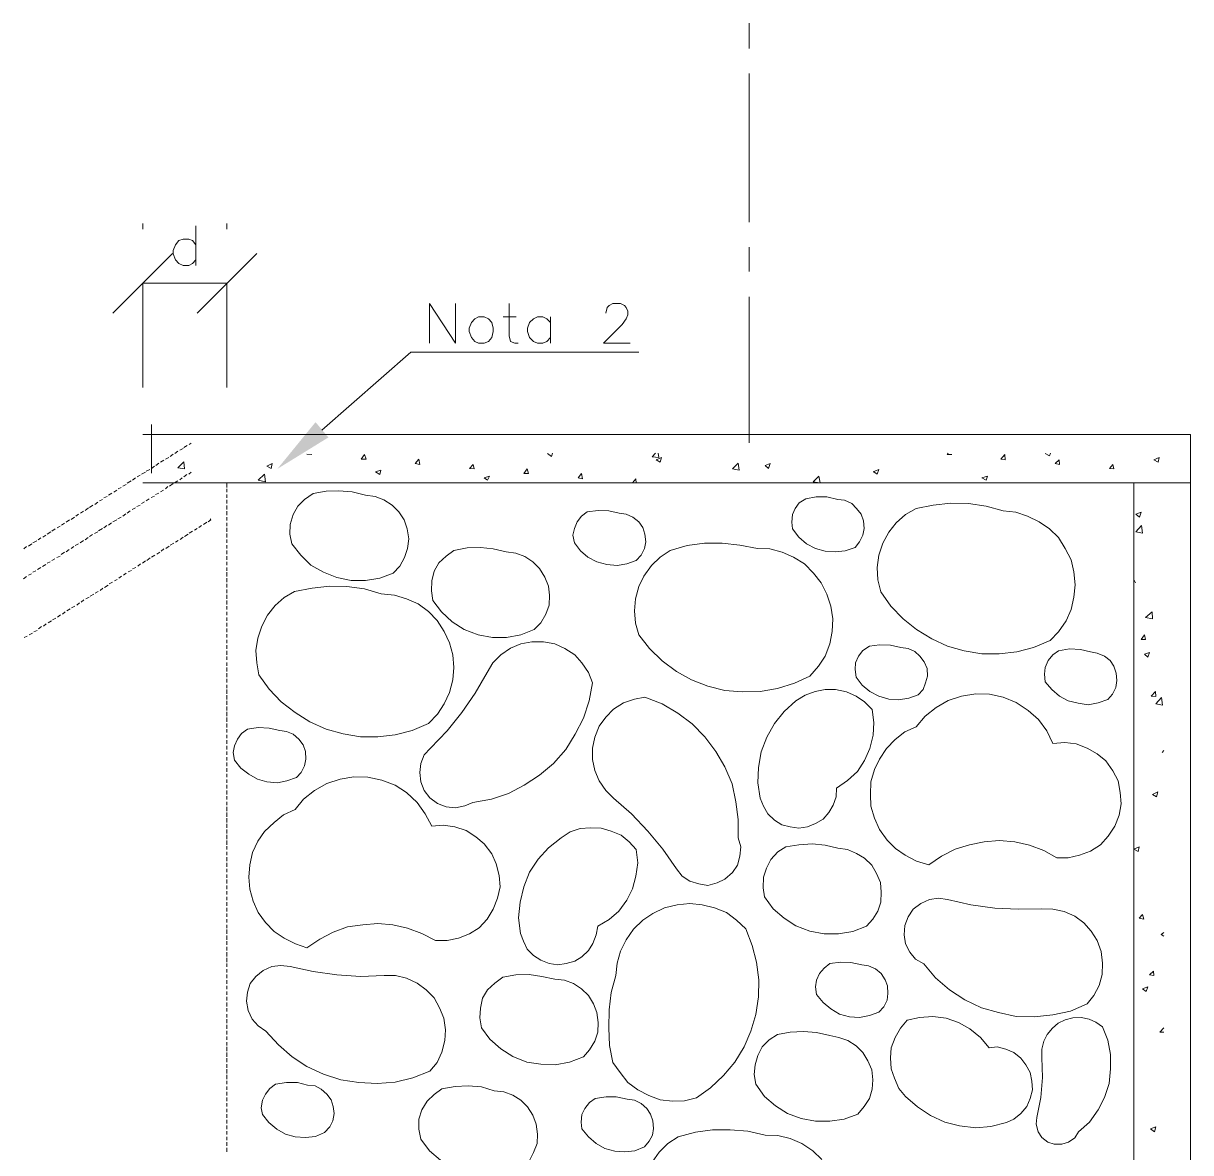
# Model space of a CAD drawing. Header units: feet. Extents: x 203667 to 205527, y 9204857 to 9205156.
# Drawn here: x 204242.968 to 204246.5, y 9205147.381 to 9205150.799 of the extents above; entities that cross this region are included whole.
import ezdxf

# ---------------------------------------------------------------- set-up
doc = ezdxf.new("R2010")
doc.units = ezdxf.units.FT
doc.header["$LTSCALE"] = 0.3
doc.header["$MEASUREMENT"] = 0
doc.layers.add('DRENAGEM a executar', color=242, linetype='Continuous', lineweight=30)

msp = doc.modelspace()

# ---------------------------------------------------------------- hatches: boundary and pattern name
at = {"layer": 'DRENAGEM a executar', "lineweight": 20}
msp.add_hatch(color=7, dxfattribs=at).paths.add_polyline_path([(204243.8908, 9205149.5455), (204243.7365, 9205149.4503), (204243.8519, 9205149.5917)])

# ---------------------------------------------------------------- linework, layer by layer
at = {"layer": 'DRENAGEM a executar', "color": 7, "lineweight": 20}
for points in [[(204245.1644, 9205150.7989), (204245.1644, 9205150.7224)], [(204245.1644, 9205150.6474), (204245.1644, 9205150.1974)], [(204243.3298, 9205150.1758), (204243.3298, 9205150.1931)], [(204243.5836, 9205150.1758), (204243.5836, 9205150.1931)], [(204243.4899, 9205150.1859), (204243.4899, 9205150.0662)], [(204243.4899, 9205150.1282), (204243.4798, 9205150.1412), (204243.4682, 9205150.1455), (204243.4509, 9205150.1455), (204243.4379, 9205150.1412), (204243.4278, 9205150.1282), (204243.4206, 9205150.1109), (204243.4206, 9205150.1008), (204243.4278, 9205150.0835), (204243.4379, 9205150.0719), (204243.4509, 9205150.0662), (204243.4682, 9205150.0662), (204243.4798, 9205150.0719), (204243.4899, 9205150.0835)], [(204245.1644, 9205150.121), (204245.1644, 9205150.0474)], [(204243.4192, 9205150.1022), (204243.2389, 9205149.9219)], [(204243.4942, 9205149.9219), (204243.6745, 9205150.1022)], [(204243.3298, 9205150.0128), (204243.5836, 9205150.0128)], [(204243.3298, 9205150.0128), (204243.3298, 9205149.6969)], [(204243.5836, 9205150.0128), (204243.5836, 9205149.6969)], [(204244.1966, 9205149.8311), (204244.1966, 9205149.9508), (204244.2759, 9205149.8311), (204244.2759, 9205149.9508)], [(204244.4375, 9205149.9508), (204244.4375, 9205149.8527), (204244.4418, 9205149.8354), (204244.4548, 9205149.8311), (204244.4649, 9205149.8311)], [(204244.7302, 9205149.9219), (204244.7346, 9205149.9392), (204244.7403, 9205149.945), (204244.7519, 9205149.9508), (204244.775, 9205149.9508), (204244.7865, 9205149.945), (204244.7923, 9205149.9392), (204244.7966, 9205149.9277), (204244.7966, 9205149.9162), (204244.7923, 9205149.9046), (204244.7793, 9205149.8873), (204244.723, 9205149.8311), (204244.8038, 9205149.8311)], [(204245.1644, 9205149.971), (204245.1644, 9205149.5296)], [(204244.3451, 9205149.9104), (204244.3336, 9205149.9046), (204244.3235, 9205149.8931), (204244.3163, 9205149.8758), (204244.3163, 9205149.8657), (204244.3235, 9205149.8484), (204244.3336, 9205149.8354), (204244.3451, 9205149.8311), (204244.3625, 9205149.8311), (204244.3754, 9205149.8354), (204244.3855, 9205149.8484), (204244.3899, 9205149.8657), (204244.3899, 9205149.8758), (204244.3855, 9205149.8931), (204244.3754, 9205149.9046), (204244.3625, 9205149.9104), (204244.3451, 9205149.9104), (204244.3451, 9205149.9104)], [(204244.4201, 9205149.9104), (204244.4591, 9205149.9104)], [(204244.5629, 9205149.8931), (204244.5514, 9205149.9046), (204244.5399, 9205149.9104), (204244.524, 9205149.9104), (204244.511, 9205149.9046), (204244.4995, 9205149.8931), (204244.4937, 9205149.8758), (204244.4937, 9205149.8657), (204244.4995, 9205149.8484), (204244.511, 9205149.8354), (204244.524, 9205149.8311), (204244.5399, 9205149.8311), (204244.5514, 9205149.8354), (204244.5629, 9205149.8484)], [(204244.5629, 9205149.9104), (204244.5629, 9205149.8311)], [(204243.8706, 9205149.5671), (204244.1403, 9205149.8037), (204244.8298, 9205149.8037)], [(204246.4999, 9205149.5542), (204243.3298, 9205149.5542)], [(204243.3557, 9205149.5844), (204243.3557, 9205149.4373)], [(204246.4999, 9205149.4979), (204246.4999, 9205149.5542)], [(204243.4538, 9205149.5152), (204243.4639, 9205149.521)], [(204243.4697, 9205149.5239), (204243.4754, 9205149.5282)], [(204243.3976, 9205149.4792), (204243.4077, 9205149.4849)], [(204243.412, 9205149.4878), (204243.4206, 9205149.495)], [(204243.4264, 9205149.4965), (204243.4351, 9205149.5037)], [(204243.4408, 9205149.5066), (204243.4509, 9205149.5123)], [(204243.8259, 9205149.495), (204243.8403, 9205149.4936)], [(204243.9903, 9205149.4792), (204244.0004, 9205149.4936)], [(204244.0048, 9205149.4792), (204244.0004, 9205149.4936)], [(204244.5543, 9205149.4965), (204244.5658, 9205149.4878)], [(204244.5658, 9205149.4878), (204244.5687, 9205149.4979)], [(204244.8701, 9205149.4864), (204244.8802, 9205149.4979)], [(204244.8701, 9205149.4864), (204244.8903, 9205149.4849)], [(204244.8831, 9205149.4777), (204244.899, 9205149.4849)], [(204244.8903, 9205149.4849), (204244.8889, 9205149.4979)], [(204244.8947, 9205149.4705), (204244.899, 9205149.4849)], [(204245.7629, 9205149.4936), (204245.7658, 9205149.4979)], [(204245.7629, 9205149.4936), (204245.7774, 9205149.4936)], [(204245.9259, 9205149.4792), (204245.9374, 9205149.4936)], [(204245.9389, 9205149.4777), (204245.9374, 9205149.4936)], [(204246.06, 9205149.4965), (204246.073, 9205149.4893)], [(204246.073, 9205149.4893), (204246.0759, 9205149.4979)], [(204246.3889, 9205149.4777), (204246.4048, 9205149.4849)], [(204246.4019, 9205149.4705), (204246.4048, 9205149.4849)], [(204246.4999, 9205146.4979), (204246.4999, 9205149.4979)], [(204243.3399, 9205149.4431), (204243.35, 9205149.4489)], [(204243.3557, 9205149.4518), (204243.3644, 9205149.459)], [(204243.3687, 9205149.4604), (204243.3774, 9205149.4676)], [(204243.3831, 9205149.4705), (204243.3932, 9205149.4763)], [(204243.4351, 9205149.4532), (204243.4538, 9205149.4719)], [(204243.4351, 9205149.4532), (204243.4553, 9205149.4503)], [(204243.4553, 9205149.4503), (204243.4538, 9205149.4719)], [(204243.7048, 9205149.459), (204243.7206, 9205149.4662)], [(204243.7048, 9205149.459), (204243.7177, 9205149.4518)], [(204243.7177, 9205149.4518), (204243.7206, 9205149.4662)], [(204243.9903, 9205149.4792), (204244.0048, 9205149.4792)], [(204244.1533, 9205149.4662), (204244.1649, 9205149.4792)], [(204244.1533, 9205149.4662), (204244.1677, 9205149.4633)], [(204244.1677, 9205149.4633), (204244.1649, 9205149.4792)], [(204244.3177, 9205149.4518), (204244.3293, 9205149.4633)], [(204244.3177, 9205149.4518), (204244.3322, 9205149.4503)], [(204244.3322, 9205149.4503), (204244.3293, 9205149.4633)], [(204244.4822, 9205149.4359), (204244.4923, 9205149.4503)], [(204244.4966, 9205149.4359), (204244.4923, 9205149.4503)], [(204244.8831, 9205149.4777), (204244.8947, 9205149.4705)], [(204245.1139, 9205149.4503), (204245.1312, 9205149.4676)], [(204245.1139, 9205149.4503), (204245.1341, 9205149.446)], [(204245.1341, 9205149.446), (204245.1312, 9205149.4676)], [(204245.212, 9205149.4604), (204245.2278, 9205149.4662)], [(204245.212, 9205149.4604), (204245.2221, 9205149.4518)], [(204245.2221, 9205149.4518), (204245.2278, 9205149.4662)], [(204245.5394, 9205149.4417), (204245.5567, 9205149.4489)], [(204245.5509, 9205149.4344), (204245.5567, 9205149.4489)], [(204245.9259, 9205149.4792), (204245.9389, 9205149.4777)], [(204246.0903, 9205149.4662), (204246.1019, 9205149.4777)], [(204246.0903, 9205149.4662), (204246.1033, 9205149.4633)], [(204246.1033, 9205149.4633), (204246.1019, 9205149.4777)], [(204246.2548, 9205149.4518), (204246.2649, 9205149.4633)], [(204246.2548, 9205149.4518), (204246.2677, 9205149.4503)], [(204246.2677, 9205149.4503), (204246.2649, 9205149.4633)], [(204246.3889, 9205149.4777), (204246.4019, 9205149.4705)], [(204243.2822, 9205149.407), (204243.2937, 9205149.4143)], [(204243.298, 9205149.4157), (204243.3067, 9205149.4229)], [(204243.3125, 9205149.4258), (204243.3211, 9205149.4316)], [(204243.3254, 9205149.4344), (204243.337, 9205149.4402)], [(204243.425, 9205149.4085), (204243.4351, 9205149.4143)], [(204243.4408, 9205149.4171), (204243.448, 9205149.4229)], [(204243.4538, 9205149.4258), (204243.4625, 9205149.433)], [(204243.4682, 9205149.4344), (204243.4754, 9205149.4402)], [(204243.6788, 9205149.4157), (204243.6976, 9205149.4344)], [(204243.6788, 9205149.4157), (204243.7004, 9205149.4114)], [(204243.7004, 9205149.4114), (204243.6976, 9205149.4344)], [(204244.0336, 9205149.4417), (204244.0495, 9205149.446)], [(204244.0336, 9205149.4417), (204244.0466, 9205149.433)], [(204244.0466, 9205149.433), (204244.0495, 9205149.446)], [(204244.3625, 9205149.4229), (204244.3783, 9205149.4287)], [(204244.3625, 9205149.4229), (204244.3726, 9205149.4157)], [(204244.3726, 9205149.4157), (204244.3783, 9205149.4287)], [(204244.4822, 9205149.4359), (204244.4966, 9205149.4359)], [(204244.6466, 9205149.4229), (204244.6567, 9205149.4359)], [(204244.6466, 9205149.4229), (204244.6596, 9205149.42)], [(204244.6596, 9205149.42), (204244.6567, 9205149.4359)], [(204244.811, 9205149.4085), (204244.8211, 9205149.42)], [(204244.8226, 9205149.4085), (204244.8211, 9205149.42)], [(204245.3576, 9205149.4114), (204245.375, 9205149.4287)], [(204245.3793, 9205149.4085), (204245.375, 9205149.4287)], [(204245.5408, 9205149.4417), (204245.5509, 9205149.4344)], [(204245.8682, 9205149.4229), (204245.8855, 9205149.4287)], [(204245.8682, 9205149.4229), (204245.8812, 9205149.4157)], [(204245.8812, 9205149.4157), (204245.8855, 9205149.4287)], [(204243.2418, 9205149.3796), (204243.2504, 9205149.3854)], [(204243.2548, 9205149.3897), (204243.2634, 9205149.3941)], [(204243.2692, 9205149.3984), (204243.2793, 9205149.4027)], [(204243.3298, 9205149.4085), (204246.4999, 9205149.4085)], [(204243.3831, 9205149.3811), (204243.3918, 9205149.3854)], [(204243.3976, 9205149.3897), (204243.4048, 9205149.3969)], [(204243.4105, 9205149.3984), (204243.4206, 9205149.4056)], [(204243.5836, 9205149.3941), (204243.5836, 9205149.4085)], [(204243.5836, 9205149.3796), (204243.5836, 9205149.3897)], [(204244.087, 9205149.1344), (204244.1072, 9205149.1561), (204244.1216, 9205149.182), (204244.1302, 9205149.2094), (204244.1346, 9205149.2383), (204244.1288, 9205149.2686), (204244.1202, 9205149.296), (204244.1043, 9205149.3205), (204244.0841, 9205149.3407), (204244.0581, 9205149.3566), (204244.0322, 9205149.3667), (204244.0033, 9205149.371), (204243.9629, 9205149.3811), (204243.9226, 9205149.384), (204243.8836, 9205149.3825), (204243.8447, 9205149.3753), (204243.8187, 9205149.358), (204243.7985, 9205149.3378), (204243.7841, 9205149.3118), (204243.7754, 9205149.2816), (204243.774, 9205149.2527), (204243.7798, 9205149.2239), (204243.8072, 9205149.1893), (204243.8375, 9205149.159), (204243.8764, 9205149.1373), (204243.9168, 9205149.1215), (204243.9601, 9205149.1128), (204244.0033, 9205149.1128), (204244.0466, 9205149.12), (204244.087, 9205149.1344), (204244.087, 9205149.1344)], [(204245.3576, 9205149.4114), (204245.3764, 9205149.4085)], [(204246.3283, 9205149.4085), (204246.3283, 9205146.5873)], [(204243.1841, 9205149.3421), (204243.1928, 9205149.3493)], [(204243.1985, 9205149.3537), (204243.2072, 9205149.358)], [(204243.2115, 9205149.3623), (204243.2216, 9205149.3667)], [(204243.2259, 9205149.371), (204243.236, 9205149.3768)], [(204243.3254, 9205149.345), (204243.3341, 9205149.3508)], [(204243.3399, 9205149.3537), (204243.3485, 9205149.3594)], [(204243.3543, 9205149.3638), (204243.3644, 9205149.3681)], [(204243.3673, 9205149.3724), (204243.3774, 9205149.3768)], [(204243.5836, 9205149.3623), (204243.5836, 9205149.3724)], [(204243.5836, 9205149.345), (204243.5836, 9205149.3566)], [(204245.4846, 9205149.2123), (204245.4975, 9205149.2296), (204245.5076, 9205149.2498), (204245.512, 9205149.27), (204245.5105, 9205149.2931), (204245.5033, 9205149.3133), (204245.4889, 9205149.3306), (204245.4745, 9205149.345), (204245.4528, 9205149.3551), (204245.4326, 9205149.358), (204245.3995, 9205149.3652), (204245.3663, 9205149.3652), (204245.336, 9205149.3594), (204245.3158, 9205149.3479), (204245.3028, 9205149.3306), (204245.2956, 9205149.3118), (204245.2927, 9205149.2888), (204245.2956, 9205149.2686), (204245.3144, 9205149.2441), (204245.3375, 9205149.2239), (204245.3649, 9205149.2094), (204245.3937, 9205149.2008), (204245.4254, 9205149.1994), (204245.4543, 9205149.2022), (204245.4846, 9205149.2123), (204245.4846, 9205149.2123)], [(204246.0745, 9205148.9311), (204246.1004, 9205148.957), (204246.1235, 9205148.9902), (204246.1379, 9205149.0248), (204246.1466, 9205149.0623), (204246.1509, 9205149.0998), (204246.1466, 9205149.1388), (204246.1379, 9205149.1748), (204246.1206, 9205149.2094), (204246.1004, 9205149.2426), (204246.073, 9205149.2686), (204246.0413, 9205149.2902), (204246.0067, 9205149.3075), (204245.9706, 9205149.3191), (204245.9331, 9205149.3234), (204245.8812, 9205149.3378), (204245.8278, 9205149.345), (204245.7745, 9205149.3465), (204245.7211, 9205149.3407), (204245.6692, 9205149.3306), (204245.6375, 9205149.3118), (204245.6086, 9205149.2873), (204245.587, 9205149.2585), (204245.5682, 9205149.2253), (204245.5567, 9205149.1893), (204245.5509, 9205149.1518), (204245.5538, 9205149.1143), (204245.5625, 9205149.0782), (204245.5927, 9205149.0349), (204245.6302, 9205148.996), (204245.6706, 9205148.9643), (204245.7168, 9205148.9354), (204245.7644, 9205148.9138), (204245.8149, 9205148.8994), (204245.8682, 9205148.8907), (204245.9201, 9205148.8907), (204245.9735, 9205148.8965), (204246.024, 9205148.9094), (204246.0745, 9205148.9311), (204246.0745, 9205148.9311)], [(204243.1264, 9205149.3075), (204243.1351, 9205149.3133)], [(204243.1408, 9205149.3162), (204243.1495, 9205149.3219)], [(204243.1553, 9205149.3248), (204243.1653, 9205149.332)], [(204243.1682, 9205149.3335), (204243.1783, 9205149.3407)], [(204243.2692, 9205149.3075), (204243.2778, 9205149.3147)], [(204243.2822, 9205149.3162), (204243.2908, 9205149.3234)], [(204243.2966, 9205149.3277), (204243.3067, 9205149.332)], [(204243.311, 9205149.3364), (204243.3211, 9205149.3407)], [(204243.5836, 9205149.3277), (204243.5836, 9205149.3393)], [(204243.5836, 9205149.3104), (204243.5836, 9205149.3219)], [(204244.8226, 9205149.1734), (204244.837, 9205149.1893), (204244.8471, 9205149.2094), (204244.8514, 9205149.2296), (204244.8485, 9205149.2527), (204244.8427, 9205149.2729), (204244.8298, 9205149.2902), (204244.8125, 9205149.3046), (204244.7923, 9205149.3133), (204244.7706, 9205149.3162), (204244.7389, 9205149.3234), (204244.7072, 9205149.3248), (204244.674, 9205149.3205), (204244.6567, 9205149.3075), (204244.6437, 9205149.2902), (204244.6351, 9205149.27), (204244.6307, 9205149.2498), (204244.6351, 9205149.2268), (204244.6538, 9205149.2022), (204244.6754, 9205149.1835), (204244.7028, 9205149.1691), (204244.7331, 9205149.1604), (204244.7649, 9205149.1575), (204244.7937, 9205149.1633), (204244.8226, 9205149.1734), (204244.8226, 9205149.1734)], [(204246.3341, 9205149.3133), (204246.3499, 9205149.3191)], [(204246.3341, 9205149.3133), (204246.3456, 9205149.3046)], [(204246.3456, 9205149.3046), (204246.3499, 9205149.3191)], [(204243.0702, 9205149.2715), (204243.0788, 9205149.2772)], [(204243.0831, 9205149.2801), (204243.0918, 9205149.2859)], [(204243.0976, 9205149.2888), (204243.1077, 9205149.296)], [(204243.112, 9205149.2974), (204243.1221, 9205149.3046)], [(204243.2115, 9205149.2715), (204243.2202, 9205149.2787)], [(204243.2259, 9205149.2801), (204243.2346, 9205149.2873)], [(204243.2389, 9205149.2902), (204243.2504, 9205149.296)], [(204243.2533, 9205149.2989), (204243.2634, 9205149.3046)], [(204243.4985, 9205149.2729), (204243.5072, 9205149.2787)], [(204243.5129, 9205149.2816), (204243.523, 9205149.2888)], [(204243.5274, 9205149.2902), (204243.5346, 9205149.296)], [(204243.5331, 9205149.2989), (204243.5346, 9205149.296)], [(204243.5836, 9205149.2945), (204243.5836, 9205149.3046)], [(204243.5836, 9205149.2772), (204243.5836, 9205149.2873)], [(204243.5836, 9205149.2599), (204243.5836, 9205149.2715)], [(204246.3341, 9205149.2599), (204246.3514, 9205149.2787)], [(204246.3543, 9205149.2556), (204246.3514, 9205149.2787)], [(204243.0125, 9205149.2354), (204243.0211, 9205149.2412)], [(204243.0269, 9205149.2441), (204243.0355, 9205149.2498)], [(204243.0399, 9205149.2527), (204243.0514, 9205149.2599)], [(204243.0543, 9205149.2614), (204243.0644, 9205149.2686)], [(204243.1553, 9205149.2354), (204243.1639, 9205149.2426)], [(204243.1682, 9205149.2455), (204243.1769, 9205149.2513)], [(204243.1827, 9205149.2542), (204243.1928, 9205149.2599)], [(204243.1956, 9205149.2628), (204243.2072, 9205149.27)], [(204243.4423, 9205149.2368), (204243.4509, 9205149.2441)], [(204243.4553, 9205149.2455), (204243.4668, 9205149.2527)], [(204243.4697, 9205149.2556), (204243.4798, 9205149.2614)], [(204243.4855, 9205149.2643), (204243.4942, 9205149.27)], [(204243.5836, 9205149.2426), (204243.5836, 9205149.2542)], [(204243.5836, 9205149.2268), (204243.5836, 9205149.2368)], [(204246.3341, 9205149.2599), (204246.3543, 9205149.2556)], [(204242.9692, 9205149.208), (204242.9778, 9205149.2152)], [(204242.9836, 9205149.2167), (204242.9937, 9205149.2239)], [(204242.9966, 9205149.2268), (204243.0081, 9205149.2325)], [(204243.0976, 9205149.1994), (204243.1062, 9205149.2066)], [(204243.112, 9205149.2094), (204243.1206, 9205149.2152)], [(204243.125, 9205149.2181), (204243.1351, 9205149.2239)], [(204243.1394, 9205149.2268), (204243.1495, 9205149.234)], [(204243.3846, 9205149.2008), (204243.3932, 9205149.208)], [(204243.399, 9205149.2094), (204243.4091, 9205149.2167)], [(204243.412, 9205149.2195), (204243.4235, 9205149.2253)], [(204243.4278, 9205149.2282), (204243.4365, 9205149.234)], [(204243.5836, 9205149.2094), (204243.5836, 9205149.2195)], [(204243.5836, 9205149.1921), (204243.5836, 9205149.2037)], [(204244.5139, 9205148.9643), (204244.5341, 9205148.9844), (204244.5485, 9205149.0104), (204244.5586, 9205149.0378), (204244.5601, 9205149.0681), (204244.5572, 9205149.0955), (204244.5456, 9205149.1229), (204244.5298, 9205149.1489), (204244.5096, 9205149.1691), (204244.4851, 9205149.1849), (204244.4576, 9205149.195), (204244.4288, 9205149.1994), (204244.3899, 9205149.208), (204244.3509, 9205149.2123), (204244.3105, 9205149.2109), (204244.2701, 9205149.2037), (204244.2471, 9205149.1864), (204244.2254, 9205149.1662), (204244.211, 9205149.1402), (204244.2038, 9205149.1114), (204244.2024, 9205149.0811), (204244.2067, 9205149.0522), (204244.2327, 9205149.0176), (204244.2658, 9205148.9873), (204244.3019, 9205148.9643), (204244.3437, 9205148.9484), (204244.387, 9205148.9397), (204244.4302, 9205148.9397), (204244.4735, 9205148.9484), (204244.5139, 9205148.9643), (204244.5139, 9205148.9643)], [(204245.3475, 9205148.8229), (204245.3735, 9205148.8532), (204245.3937, 9205148.8835), (204245.4081, 9205148.921), (204245.4153, 9205148.9585), (204245.4168, 9205148.996), (204245.411, 9205149.0349), (204245.3995, 9205149.071), (204245.3822, 9205149.1056), (204245.3591, 9205149.1344), (204245.3317, 9205149.1633), (204245.2985, 9205149.1835), (204245.2639, 9205149.1979), (204245.2264, 9205149.208), (204245.1889, 9205149.2094), (204245.1355, 9205149.2195), (204245.0822, 9205149.2253), (204245.0288, 9205149.2253), (204244.9769, 9205149.2181), (204244.925, 9205149.2037), (204244.8947, 9205149.1835), (204244.8687, 9205149.1575), (204244.8456, 9205149.1258), (204244.8298, 9205149.0941), (204244.8197, 9205149.0566), (204244.8168, 9205149.0205), (204244.8197, 9205148.983), (204244.8298, 9205148.9484), (204244.8629, 9205148.9066), (204244.9004, 9205148.8691), (204244.9437, 9205148.8373), (204244.9899, 9205148.8114), (204245.0389, 9205148.7926), (204245.0908, 9205148.7796), (204245.1427, 9205148.7753), (204245.1975, 9205148.7768), (204245.2495, 9205148.7854), (204245.3014, 9205148.8013), (204245.3475, 9205148.8229), (204245.3475, 9205148.8229)], [(204243.0399, 9205149.1647), (204243.0485, 9205149.1691)], [(204243.0543, 9205149.1734), (204243.0629, 9205149.1777)], [(204243.0687, 9205149.182), (204243.0788, 9205149.1864)], [(204243.0817, 9205149.1907), (204243.0918, 9205149.1979)], [(204243.3283, 9205149.1647), (204243.337, 9205149.1719)], [(204243.3413, 9205149.1734), (204243.3514, 9205149.1806)], [(204243.3557, 9205149.1835), (204243.3658, 9205149.1893)], [(204243.3716, 9205149.1921), (204243.3803, 9205149.1979)], [(204243.5836, 9205149.1748), (204243.5836, 9205149.1864)], [(204243.5836, 9205149.159), (204243.5836, 9205149.1691)], [(204242.9836, 9205149.1287), (204242.9923, 9205149.133)], [(204242.9966, 9205149.1373), (204243.0053, 9205149.1417)], [(204243.011, 9205149.146), (204243.0211, 9205149.1518)], [(204243.0254, 9205149.1546), (204243.0355, 9205149.1604)], [(204243.2706, 9205149.1287), (204243.2793, 9205149.1344)], [(204243.2851, 9205149.1388), (204243.2952, 9205149.1431)], [(204243.298, 9205149.1474), (204243.3081, 9205149.1518)], [(204243.3139, 9205149.1561), (204243.3226, 9205149.1633)], [(204243.5836, 9205149.1417), (204243.5836, 9205149.1518)], [(204243.5836, 9205149.1244), (204243.5836, 9205149.1373)], [(204242.9678, 9205149.1171), (204242.9778, 9205149.1244)], [(204243.2129, 9205149.0912), (204243.2245, 9205149.0984)], [(204243.2274, 9205149.1027), (204243.2375, 9205149.107)], [(204243.2432, 9205149.1114), (204243.2519, 9205149.1157)], [(204243.2562, 9205149.12), (204243.2649, 9205149.1258)], [(204243.5836, 9205149.107), (204243.5836, 9205149.12)], [(204243.5836, 9205149.0912), (204243.5836, 9205149.1027)], [(204244.1937, 9205148.6801), (204244.2211, 9205148.7075), (204244.2413, 9205148.7393), (204244.2572, 9205148.7739), (204244.2673, 9205148.8114), (204244.2701, 9205148.8489), (204244.2673, 9205148.8878), (204244.2572, 9205148.9239), (204244.2413, 9205148.9585), (204244.2197, 9205148.9917), (204244.1937, 9205149.0191), (204244.162, 9205149.0421), (204244.1274, 9205149.0566), (204244.0913, 9205149.0681), (204244.0509, 9205149.0724), (204244.0004, 9205149.0869), (204243.9471, 9205149.0941), (204243.8937, 9205149.0955), (204243.8418, 9205149.0897), (204243.7884, 9205149.0796), (204243.7567, 9205149.0609), (204243.7293, 9205149.0364), (204243.7062, 9205149.0075), (204243.6889, 9205148.9744), (204243.6774, 9205148.9383), (204243.6716, 9205148.9008), (204243.6745, 9205148.8633), (204243.6802, 9205148.8272), (204243.712, 9205148.784), (204243.748, 9205148.745), (204243.7899, 9205148.7133), (204243.8346, 9205148.6844), (204243.8836, 9205148.6628), (204243.9355, 9205148.6484), (204243.9875, 9205148.6397), (204244.0408, 9205148.6397), (204244.0927, 9205148.6455), (204244.1447, 9205148.6585), (204244.1937, 9205148.6801), (204244.1937, 9205148.6801)], [(204246.3326, 9205149.1056), (204246.3283, 9205149.1157)], [(204243.1567, 9205149.0566), (204243.1668, 9205149.0623)], [(204243.1697, 9205149.0652), (204243.1812, 9205149.071)], [(204243.1855, 9205149.0739), (204243.1942, 9205149.0796)], [(204243.2, 9205149.0825), (204243.2086, 9205149.0897)], [(204243.5836, 9205149.0739), (204243.5836, 9205149.0854)], [(204243.5836, 9205149.0566), (204243.5836, 9205149.0695)], [(204243.099, 9205149.0205), (204243.1091, 9205149.0263)], [(204243.1134, 9205149.0292), (204243.1235, 9205149.0349)], [(204243.1293, 9205149.0378), (204243.1379, 9205149.045)], [(204243.1423, 9205149.0465), (204243.1509, 9205149.0537)], [(204243.5836, 9205149.0393), (204243.5836, 9205149.0522)], [(204243.5836, 9205149.0248), (204243.5836, 9205149.0349)], [(204243.0428, 9205148.9844), (204243.0528, 9205148.9902)], [(204243.0557, 9205148.9931), (204243.0658, 9205148.9989)], [(204243.0716, 9205149.0018), (204243.0803, 9205149.009)], [(204243.086, 9205149.0104), (204243.0947, 9205149.0176)], [(204243.5836, 9205149.0075), (204243.5836, 9205149.0176)], [(204243.5836, 9205148.9902), (204243.5836, 9205149.0003)], [(204246.3629, 9205149.0003), (204246.3831, 9205149.0176)], [(204246.3629, 9205149.0003), (204246.3846, 9205148.996)], [(204246.3846, 9205148.996), (204246.3831, 9205149.0176)], [(204242.9995, 9205148.957), (204243.0096, 9205148.9614)], [(204243.0139, 9205148.9657), (204243.0226, 9205148.9729)], [(204243.0283, 9205148.9744), (204243.037, 9205148.9816)], [(204243.5836, 9205148.9729), (204243.5836, 9205148.9844)], [(204243.5836, 9205148.9556), (204243.5836, 9205148.9671)], [(204242.9706, 9205148.9397), (204242.9793, 9205148.9441)], [(204242.9851, 9205148.9484), (204242.9952, 9205148.9527)], [(204243.5836, 9205148.9397), (204243.5836, 9205148.9498)], [(204243.5836, 9205148.9224), (204243.5836, 9205148.9325)], [(204244.6899, 9205148.8027), (204244.6783, 9205148.8344), (204244.6581, 9205148.8633), (204244.6365, 9205148.8878), (204244.6062, 9205148.9066), (204244.5759, 9205148.921), (204244.5413, 9205148.9268), (204244.5067, 9205148.9268), (204244.4735, 9205148.921), (204244.4418, 9205148.908), (204244.4129, 9205148.8878), (204244.3884, 9205148.8633), (204244.3711, 9205148.8344)], [(204245.675, 9205148.7667), (204245.6908, 9205148.7825), (204245.698, 9205148.8027), (204245.7038, 9205148.8229), (204245.7024, 9205148.846), (204245.6937, 9205148.8662), (204245.6807, 9205148.8835), (204245.6649, 9205148.8979), (204245.6447, 9205148.9066), (204245.623, 9205148.9094), (204245.5913, 9205148.9167), (204245.5581, 9205148.9181), (204245.5278, 9205148.9138), (204245.5076, 9205148.9008), (204245.4947, 9205148.8835), (204245.486, 9205148.8633), (204245.4846, 9205148.8431), (204245.4875, 9205148.82), (204245.5062, 9205148.7955), (204245.5293, 9205148.7768), (204245.5567, 9205148.7623), (204245.587, 9205148.7537), (204245.6158, 9205148.7508), (204245.6475, 9205148.7566), (204245.675, 9205148.7667), (204245.675, 9205148.7667)], [(204246.3499, 9205148.934), (204246.36, 9205148.9484)], [(204246.3499, 9205148.934), (204246.3629, 9205148.934)], [(204246.3629, 9205148.934), (204246.36, 9205148.9484)], [(204243.5836, 9205148.9051), (204243.5836, 9205148.9167)], [(204243.5836, 9205148.8878), (204243.5836, 9205148.8994)], [(204246.249, 9205148.7522), (204246.2634, 9205148.7681), (204246.2735, 9205148.7883), (204246.2764, 9205148.8099), (204246.2749, 9205148.8316), (204246.2677, 9205148.8532), (204246.2562, 9205148.8705), (204246.2389, 9205148.8835), (204246.2173, 9205148.8921), (204246.1971, 9205148.8965), (204246.1668, 9205148.9037), (204246.1336, 9205148.9051), (204246.1004, 9205148.8994), (204246.0831, 9205148.8878), (204246.0687, 9205148.8705), (204246.06, 9205148.8489), (204246.0572, 9205148.8287), (204246.06, 9205148.8056), (204246.0802, 9205148.7825), (204246.1033, 9205148.7623), (204246.1293, 9205148.7479), (204246.1596, 9205148.7407), (204246.1899, 9205148.7364), (204246.2201, 9205148.7421), (204246.249, 9205148.7522), (204246.249, 9205148.7522)], [(204246.36, 9205148.8893), (204246.3759, 9205148.895)], [(204246.36, 9205148.8893), (204246.3701, 9205148.8806)], [(204246.3701, 9205148.8806), (204246.3759, 9205148.895)], [(204243.5836, 9205148.8719), (204243.5836, 9205148.882)], [(204243.5836, 9205148.8546), (204243.5836, 9205148.8647)], [(204243.5836, 9205148.8373), (204243.5836, 9205148.8489)], [(204243.5836, 9205148.82), (204243.5836, 9205148.8316)], [(204243.5836, 9205148.8042), (204243.5836, 9205148.8143)], [(204244.1995, 9205148.6051), (204244.25, 9205148.657), (204244.2947, 9205148.7133), (204244.3351, 9205148.771), (204244.3711, 9205148.8344)], [(204243.5836, 9205148.7869), (204243.5836, 9205148.7969)], [(204243.5836, 9205148.7695), (204243.5836, 9205148.7825)], [(204244.1995, 9205148.6051), (204244.1807, 9205148.5849), (204244.1706, 9205148.559), (204244.1677, 9205148.5316), (204244.1706, 9205148.5027), (204244.1807, 9205148.4768), (204244.198, 9205148.4551), (204244.2211, 9205148.4378), (204244.2471, 9205148.4277), (204244.2759, 9205148.4248), (204244.3033, 9205148.4306), (204244.3278, 9205148.4407), (204244.3841, 9205148.4508), (204244.436, 9205148.4681), (204244.4836, 9205148.4926), (204244.5298, 9205148.5229), (204244.5716, 9205148.559), (204244.6091, 9205148.6008), (204244.6379, 9205148.6469), (204244.6625, 9205148.696), (204244.6798, 9205148.7479), (204244.6899, 9205148.8027)], [(204245.1975, 9205148.4537), (204245.2076, 9205148.4292), (204245.2206, 9205148.4061), (204245.2408, 9205148.3873), (204245.2625, 9205148.3729), (204245.2884, 9205148.3671), (204245.3144, 9205148.3628), (204245.3403, 9205148.3671), (204245.3649, 9205148.3772), (204245.3879, 9205148.3902), (204245.4052, 9205148.4104), (204245.4182, 9205148.432), (204245.4269, 9205148.458), (204245.4283, 9205148.484), (204245.4615, 9205148.507), (204245.4918, 9205148.5344), (204245.5134, 9205148.5676), (204245.5293, 9205148.6037), (204245.5394, 9205148.6441), (204245.5408, 9205148.683), (204245.5365, 9205148.7219), (204245.5134, 9205148.745), (204245.4875, 9205148.7623), (204245.4586, 9205148.7753), (204245.4254, 9205148.7825), (204245.3937, 9205148.7825), (204245.3634, 9205148.7768), (204245.3331, 9205148.7652), (204245.3057, 9205148.7479), (204245.2697, 9205148.7162), (204245.2408, 9205148.6801), (204245.2177, 9205148.6383), (204245.2004, 9205148.5936), (204245.1918, 9205148.546), (204245.1903, 9205148.4998), (204245.1975, 9205148.4537), (204245.1975, 9205148.4537)], [(204246.3802, 9205148.7623), (204246.3932, 9205148.7768)], [(204246.3947, 9205148.7609), (204246.3932, 9205148.7768)], [(204243.5836, 9205148.7522), (204243.5836, 9205148.7652)], [(204243.5836, 9205148.7364), (204243.5836, 9205148.7479)], [(204244.8485, 9205148.7594), (204244.8168, 9205148.7537), (204244.7836, 9205148.7421), (204244.7533, 9205148.7234), (204244.7302, 9205148.6989), (204244.7101, 9205148.6715), (204244.6971, 9205148.6383), (204244.6899, 9205148.6051), (204244.6899, 9205148.5705), (204244.6971, 9205148.5373), (204244.7101, 9205148.5056), (204244.7302, 9205148.4768), (204244.7533, 9205148.4537)], [(204244.9437, 9205148.2402), (204244.961, 9205148.2171), (204244.9841, 9205148.2027), (204245.0115, 9205148.1941), (204245.0389, 9205148.1897), (204245.0677, 9205148.197), (204245.0908, 9205148.2085), (204245.1139, 9205148.2287), (204245.1283, 9205148.2503), (204245.1355, 9205148.2777), (204245.1384, 9205148.3066), (204245.1312, 9205148.334), (204245.1312, 9205148.3888), (204245.124, 9205148.4421), (204245.1125, 9205148.4969), (204245.0908, 9205148.5489), (204245.0634, 9205148.595), (204245.0302, 9205148.6397), (204244.9913, 9205148.6787), (204244.948, 9205148.7104), (204244.9004, 9205148.7393), (204244.8485, 9205148.7594)], [(204246.0947, 9205148.2734), (204246.1293, 9205148.2734), (204246.1639, 9205148.2806), (204246.1971, 9205148.2936), (204246.2274, 9205148.3123), (204246.2504, 9205148.3383), (204246.2706, 9205148.3686), (204246.2836, 9205148.4018), (204246.2894, 9205148.4364), (204246.2865, 9205148.471), (204246.2807, 9205148.5056), (204246.2649, 9205148.5359), (204246.2432, 9205148.5662), (204246.2173, 9205148.5878), (204246.187, 9205148.6051), (204246.1538, 9205148.6181), (204246.1192, 9205148.6224), (204246.0831, 9205148.6195), (204246.0644, 9205148.657), (204246.0399, 9205148.6917), (204246.0081, 9205148.7191), (204245.9721, 9205148.7436), (204245.9331, 9205148.7594), (204245.8913, 9205148.7681), (204245.8495, 9205148.7695), (204245.8062, 9205148.7623), (204245.7658, 9205148.7494), (204245.7298, 9205148.7277), (204245.6966, 9205148.7018), (204245.6692, 9205148.67)], [(204246.3802, 9205148.7623), (204246.3947, 9205148.7609)], [(204246.3947, 9205148.7393), (204246.412, 9205148.758)], [(204246.4149, 9205148.7349), (204246.412, 9205148.758)], [(204243.5836, 9205148.7191), (204243.5836, 9205148.7306)], [(204243.5836, 9205148.7018), (204243.5836, 9205148.7147)], [(204246.3947, 9205148.7393), (204246.4149, 9205148.7349)], [(204243.5836, 9205148.6844), (204243.5836, 9205148.6974)], [(204243.5836, 9205148.6671), (204243.5836, 9205148.6801)], [(204243.5836, 9205148.6527), (204243.5836, 9205148.6628)], [(204243.5836, 9205148.6354), (204243.5836, 9205148.6455)], [(204243.7942, 9205148.5157), (204243.8086, 9205148.5316), (204243.8187, 9205148.5518), (204243.823, 9205148.5719), (204243.8216, 9205148.595), (204243.8144, 9205148.6152), (204243.8014, 9205148.6325), (204243.7841, 9205148.6469), (204243.7639, 9205148.6556), (204243.7437, 9205148.6585), (204243.712, 9205148.6657), (204243.6788, 9205148.6671), (204243.6456, 9205148.6628), (204243.6283, 9205148.6498), (204243.6153, 9205148.6325), (204243.6067, 9205148.6123), (204243.6024, 9205148.5921), (204243.6067, 9205148.5691), (204243.6254, 9205148.5445), (204243.65, 9205148.5258), (204243.6759, 9205148.5114), (204243.7048, 9205148.5027), (204243.7365, 9205148.4998), (204243.7653, 9205148.5056), (204243.7942, 9205148.5157), (204243.7942, 9205148.5157)], [(204245.6692, 9205148.67), (204245.6346, 9205148.6542), (204245.6057, 9205148.6311), (204245.5798, 9205148.6037), (204245.5581, 9205148.5719), (204245.5437, 9205148.5402), (204245.5322, 9205148.5027), (204245.5307, 9205148.4652), (204245.5322, 9205148.4292), (204245.5437, 9205148.3931), (204245.5581, 9205148.3585), (204245.5812, 9205148.3268), (204245.6072, 9205148.3008), (204245.636, 9205148.2806), (204245.6706, 9205148.2633), (204245.7081, 9205148.2518)], [(204243.5836, 9205148.6181), (204243.5836, 9205148.6296)], [(204243.5836, 9205148.6008), (204243.5836, 9205148.6123)], [(204243.5836, 9205148.5849), (204243.5836, 9205148.595)], [(204243.5836, 9205148.5676), (204243.5836, 9205148.5777)], [(204246.4134, 9205148.5921), (204246.4192, 9205148.5979)], [(204243.5836, 9205148.5503), (204243.5836, 9205148.5619)], [(204243.5836, 9205148.533), (204243.5836, 9205148.5445)], [(204243.5836, 9205148.5171), (204243.5836, 9205148.5272)], [(204243.5836, 9205148.4998), (204243.5836, 9205148.5099)], [(204243.5836, 9205148.4825), (204243.5836, 9205148.4941)], [(204244.2153, 9205148.0224), (204244.25, 9205148.0224), (204244.2846, 9205148.0296), (204244.3177, 9205148.0426), (204244.3466, 9205148.0614), (204244.3711, 9205148.0873), (204244.3899, 9205148.1176), (204244.4028, 9205148.1508), (204244.4101, 9205148.1854), (204244.4072, 9205148.22), (204244.3985, 9205148.2546), (204244.3855, 9205148.2849), (204244.3625, 9205148.3152), (204244.3365, 9205148.3369), (204244.3076, 9205148.3556), (204244.273, 9205148.3671), (204244.2384, 9205148.3715), (204244.2038, 9205148.3686), (204244.1836, 9205148.4061), (204244.1591, 9205148.4407), (204244.1274, 9205148.471), (204244.0927, 9205148.4926), (204244.0524, 9205148.5085), (204244.0105, 9205148.5171), (204243.9673, 9205148.5186), (204243.9269, 9205148.5114), (204243.8865, 9205148.4984), (204243.849, 9205148.4768), (204243.8158, 9205148.4508), (204243.7899, 9205148.4191)], [(204243.5836, 9205148.4652), (204243.5836, 9205148.4768)], [(204243.5836, 9205148.4494), (204243.5836, 9205148.4595)], [(204246.3846, 9205148.4652), (204246.4004, 9205148.4724)], [(204246.3846, 9205148.4652), (204246.3961, 9205148.458)], [(204246.3961, 9205148.458), (204246.4004, 9205148.4724)], [(204243.5836, 9205148.432), (204243.5836, 9205148.4421)], [(204243.5836, 9205148.4147), (204243.5836, 9205148.4277)], [(204244.9437, 9205148.2402), (204244.9033, 9205148.2994), (204244.8572, 9205148.3542), (204244.8081, 9205148.4061), (204244.7533, 9205148.4537)], [(204243.5836, 9205148.3974), (204243.5836, 9205148.4104)], [(204243.5836, 9205148.3801), (204243.5836, 9205148.3931)], [(204243.7899, 9205148.4191), (204243.7552, 9205148.4032), (204243.7264, 9205148.3801), (204243.6976, 9205148.3527), (204243.6774, 9205148.3239), (204243.6615, 9205148.2893), (204243.6528, 9205148.2518), (204243.65, 9205148.2143), (204243.6528, 9205148.1782), (204243.6629, 9205148.1421), (204243.6788, 9205148.1075), (204243.7004, 9205148.0772), (204243.7264, 9205148.0498), (204243.7567, 9205148.0296), (204243.7913, 9205148.0123), (204243.8259, 9205148.0008)], [(204243.5836, 9205148.3643), (204243.5836, 9205148.3758)], [(204243.5836, 9205148.347), (204243.5836, 9205148.3585)], [(204244.4721, 9205148.0441), (204244.4807, 9205148.021), (204244.4923, 9205147.9965), (204244.511, 9205147.9777), (204244.5341, 9205147.9633), (204244.5586, 9205147.9532), (204244.5846, 9205147.9489), (204244.6105, 9205147.9532), (204244.6365, 9205147.9604), (204244.6581, 9205147.9734), (204244.6783, 9205147.9921), (204244.6913, 9205148.0138), (204244.7014, 9205148.0397), (204244.7057, 9205148.0657), (204244.7403, 9205148.0859), (204244.7692, 9205148.1119), (204244.7937, 9205148.145), (204244.811, 9205148.1796), (204244.8211, 9205148.2171), (204244.8269, 9205148.2575), (204244.8226, 9205148.2979), (204244.8009, 9205148.321), (204244.7764, 9205148.3412), (204244.7461, 9205148.3542), (204244.7158, 9205148.3628), (204244.6841, 9205148.3643), (204244.6524, 9205148.3614), (204244.6221, 9205148.3513), (204244.5947, 9205148.334), (204244.5572, 9205148.3037), (204244.5254, 9205148.2691), (204244.4995, 9205148.2301), (204244.4822, 9205148.1854), (204244.4706, 9205148.1393), (204244.4663, 9205148.0917), (204244.4721, 9205148.0441), (204244.4721, 9205148.0441)], [(204243.5836, 9205148.3296), (204243.5836, 9205148.3426)], [(204243.5836, 9205148.3123), (204243.5836, 9205148.3253)], [(204246.0947, 9205148.2734), (204246.0557, 9205148.295), (204246.0124, 9205148.3109), (204245.9677, 9205148.321), (204245.9201, 9205148.3253), (204245.8754, 9205148.321), (204245.8307, 9205148.3123), (204245.7874, 9205148.2994), (204245.7456, 9205148.2777), (204245.7081, 9205148.2518)], [(204243.5836, 9205148.2979), (204243.5836, 9205148.308)], [(204243.5836, 9205148.2806), (204243.5836, 9205148.2907)], [(204245.5192, 9205148.0657), (204245.5379, 9205148.0873), (204245.5538, 9205148.1119), (204245.5625, 9205148.1393), (204245.5639, 9205148.1695), (204245.561, 9205148.1984), (204245.5495, 9205148.2258), (204245.535, 9205148.2503), (204245.5134, 9205148.272), (204245.4889, 9205148.2864), (204245.4615, 9205148.2979), (204245.4326, 9205148.3022), (204245.3937, 9205148.3109), (204245.3548, 9205148.3152), (204245.3144, 9205148.3123), (204245.2754, 9205148.3066), (204245.2509, 9205148.2907), (204245.2293, 9205148.2676), (204245.2163, 9205148.2417), (204245.2076, 9205148.2143), (204245.2062, 9205148.1825), (204245.2105, 9205148.1551), (204245.2365, 9205148.1191), (204245.2697, 9205148.0902), (204245.3057, 9205148.0671), (204245.3475, 9205148.0513), (204245.3908, 9205148.0426), (204245.4341, 9205148.0426), (204245.4774, 9205148.0498), (204245.5192, 9205148.0657), (204245.5192, 9205148.0657)], [(204246.3283, 9205148.2994), (204246.3442, 9205148.3066)], [(204246.3283, 9205148.2994), (204246.3413, 9205148.2921)], [(204246.3413, 9205148.2921), (204246.3442, 9205148.3066)], [(204243.5836, 9205148.2633), (204243.5836, 9205148.2748)], [(204243.5836, 9205148.246), (204243.5836, 9205148.2575)], [(204243.5836, 9205148.2301), (204243.5836, 9205148.2402)], [(204243.5836, 9205148.2128), (204243.5836, 9205148.2229)], [(204243.5836, 9205148.1955), (204243.5836, 9205148.207)], [(204243.5836, 9205148.1782), (204243.5836, 9205148.1897)], [(204243.5836, 9205148.1623), (204243.5836, 9205148.1724)], [(204243.5836, 9205148.145), (204243.5836, 9205148.1551)], [(204245.7644, 9205148.1465), (204245.737, 9205148.1508), (204245.7096, 9205148.1465), (204245.6836, 9205148.1349), (204245.6605, 9205148.1176), (204245.6447, 9205148.0945), (204245.6346, 9205148.0686), (204245.6331, 9205148.0397), (204245.6375, 9205148.0123), (204245.6504, 9205147.9878), (204245.6677, 9205147.9662), (204245.6923, 9205147.9518), (204245.7283, 9205147.9099), (204245.7701, 9205147.8739), (204245.8163, 9205147.8436), (204245.8668, 9205147.8191), (204245.9187, 9205147.8046), (204245.9721, 9205147.7931), (204246.0269, 9205147.7917), (204246.0831, 9205147.7974), (204246.1365, 9205147.809), (204246.187, 9205147.8306)], [(204245.7644, 9205148.1465), (204245.835, 9205148.1306), (204245.9072, 9205148.1205), (204245.9778, 9205148.1176), (204246.0485, 9205148.1191)], [(204243.5836, 9205148.1277), (204243.5836, 9205148.1393)], [(204243.5836, 9205148.1104), (204243.5836, 9205148.122)], [(204245.1543, 9205148.0585), (204245.1254, 9205148.0845), (204245.0951, 9205148.1075), (204245.0591, 9205148.122), (204245.0216, 9205148.1306), (204244.9841, 9205148.1349), (204244.9466, 9205148.1306), (204244.9076, 9205148.122), (204244.873, 9205148.1046), (204244.8427, 9205148.0845), (204244.8139, 9205148.057), (204244.7923, 9205148.0253), (204244.775, 9205147.9907), (204244.7649, 9205147.9546), (204244.7605, 9205147.9171), (204244.7461, 9205147.8652), (204244.7403, 9205147.8133), (204244.7389, 9205147.7585), (204244.7418, 9205147.7051), (204244.7519, 9205147.6532), (204244.7735, 9205147.6229), (204244.7966, 9205147.5926), (204244.8269, 9205147.571), (204244.8601, 9205147.5537), (204244.8947, 9205147.5407), (204244.9322, 9205147.5364), (204244.9682, 9205147.5378), (204245.0043, 9205147.5465), (204245.0475, 9205147.5768), (204245.0865, 9205147.6143), (204245.1211, 9205147.6546), (204245.1485, 9205147.7008), (204245.1687, 9205147.7484), (204245.1846, 9205147.7989), (204245.1918, 9205147.8522), (204245.1932, 9205147.9042), (204245.186, 9205147.9575), (204245.173, 9205148.008), (204245.1543, 9205148.0585), (204245.1543, 9205148.0585)], [(204246.187, 9205147.8306), (204246.2072, 9205147.8566), (204246.223, 9205147.8869), (204246.2317, 9205147.92), (204246.2331, 9205147.9546), (204246.2288, 9205147.9893), (204246.2173, 9205148.0224), (204246.1985, 9205148.0513), (204246.1769, 9205148.0758), (204246.1495, 9205148.096), (204246.1177, 9205148.1104), (204246.0831, 9205148.1176), (204246.0485, 9205148.1191)], [(204243.5836, 9205148.0945), (204243.5836, 9205148.1046)], [(204243.5836, 9205148.0772), (204243.5836, 9205148.0873)], [(204244.2153, 9205148.0224), (204244.1735, 9205148.0441), (204244.1302, 9205148.0599), (204244.0855, 9205148.07), (204244.0408, 9205148.0744), (204243.9947, 9205148.07), (204243.9485, 9205148.0643), (204243.9052, 9205148.0484), (204243.8649, 9205148.0268), (204243.8259, 9205148.0008)], [(204246.3442, 9205148.0902), (204246.3543, 9205148.1018)], [(204246.3442, 9205148.0902), (204246.3586, 9205148.0873)], [(204246.3586, 9205148.0873), (204246.3543, 9205148.1018)], [(204243.5836, 9205148.0599), (204243.5836, 9205148.07)], [(204243.5836, 9205148.0426), (204243.5836, 9205148.0556)], [(204243.5836, 9205148.0253), (204243.5836, 9205148.0383)], [(204246.4105, 9205148.0412), (204246.4192, 9205148.047)], [(204246.4105, 9205148.0412), (204246.4192, 9205148.0354)], [(204243.5836, 9205148.0095), (204243.5836, 9205148.021)], [(204243.5836, 9205147.9921), (204243.5836, 9205148.0037)], [(204243.5836, 9205147.9748), (204243.5836, 9205147.9878)], [(204243.5836, 9205147.9575), (204243.5836, 9205147.9705)], [(204243.5836, 9205147.9431), (204243.5836, 9205147.9532)], [(204243.5836, 9205147.9258), (204243.5836, 9205147.9359)], [(204243.7754, 9205147.9445), (204243.7466, 9205147.9474), (204243.7192, 9205147.9445), (204243.6932, 9205147.9316), (204243.6716, 9205147.9143), (204243.6543, 9205147.8926), (204243.6456, 9205147.8667), (204243.6427, 9205147.8393), (204243.6485, 9205147.8104), (204243.6601, 9205147.7845), (204243.6788, 9205147.7643), (204243.7019, 9205147.7484), (204243.7394, 9205147.7066), (204243.7812, 9205147.6705), (204243.8259, 9205147.6417), (204243.8764, 9205147.6186), (204243.9283, 9205147.6013), (204243.9831, 9205147.5926), (204244.0379, 9205147.5897), (204244.0927, 9205147.5941), (204244.1461, 9205147.6071), (204244.198, 9205147.6272)], [(204243.7754, 9205147.9445), (204243.8447, 9205147.9287), (204243.9168, 9205147.9186), (204243.9875, 9205147.9143), (204244.0596, 9205147.9171)], [(204245.5567, 9205147.8061), (204245.5711, 9205147.822), (204245.5812, 9205147.8421), (204245.5841, 9205147.8623), (204245.5826, 9205147.8854), (204245.5754, 9205147.9042), (204245.5639, 9205147.9229), (204245.5466, 9205147.9373), (204245.525, 9205147.946), (204245.5048, 9205147.9489), (204245.4716, 9205147.9561), (204245.4413, 9205147.9575), (204245.4081, 9205147.9532), (204245.3908, 9205147.9388), (204245.3764, 9205147.9229), (204245.3677, 9205147.9027), (204245.3649, 9205147.8825), (204245.3677, 9205147.8595), (204245.3879, 9205147.8349), (204245.411, 9205147.8162), (204245.437, 9205147.8003), (204245.4673, 9205147.7917), (204245.4975, 9205147.7902), (204245.5278, 9205147.796), (204245.5567, 9205147.8061), (204245.5567, 9205147.8061)], [(204246.3759, 9205147.9186), (204246.3874, 9205147.9301)], [(204246.3889, 9205147.9171), (204246.3874, 9205147.9301)], [(204243.5836, 9205147.9085), (204243.5836, 9205147.92)], [(204243.5836, 9205147.8912), (204243.5836, 9205147.9027)], [(204244.198, 9205147.6272), (204244.2197, 9205147.6532), (204244.2341, 9205147.6849), (204244.2427, 9205147.7196), (204244.2456, 9205147.7527), (204244.2399, 9205147.7873), (204244.2269, 9205147.8191), (204244.211, 9205147.8494), (204244.1865, 9205147.8739), (204244.1591, 9205147.8941), (204244.1274, 9205147.9085), (204244.0942, 9205147.9171), (204244.0596, 9205147.9171)], [(204244.6625, 9205147.6705), (204244.6812, 9205147.6921), (204244.6971, 9205147.7181), (204244.7057, 9205147.7455), (204244.7072, 9205147.7744), (204244.7028, 9205147.8046), (204244.6927, 9205147.8306), (204244.6783, 9205147.8566), (204244.6567, 9205147.8768), (204244.6322, 9205147.8926), (204244.6048, 9205147.9027), (204244.5759, 9205147.9056), (204244.537, 9205147.9143), (204244.498, 9205147.92), (204244.4576, 9205147.9186), (204244.4187, 9205147.9114), (204244.3942, 9205147.8941), (204244.3726, 9205147.8739), (204244.3567, 9205147.8479), (204244.3509, 9205147.8176), (204244.3495, 9205147.7888), (204244.3538, 9205147.7585), (204244.3798, 9205147.7239), (204244.4129, 9205147.695), (204244.449, 9205147.672), (204244.4908, 9205147.6546), (204244.5341, 9205147.6489), (204244.5774, 9205147.646), (204244.6206, 9205147.6546), (204244.6625, 9205147.6705), (204244.6625, 9205147.6705)], [(204246.3759, 9205147.9186), (204246.3889, 9205147.9171)], [(204243.5836, 9205147.8753), (204243.5836, 9205147.8854)], [(204243.5836, 9205147.858), (204243.5836, 9205147.8681)], [(204246.3543, 9205147.8768), (204246.3701, 9205147.8825)], [(204246.3543, 9205147.8768), (204246.3658, 9205147.8681)], [(204246.3658, 9205147.8681), (204246.3701, 9205147.8825)], [(204243.5836, 9205147.8407), (204243.5836, 9205147.8522)], [(204243.5836, 9205147.8234), (204243.5836, 9205147.8349)], [(204243.5836, 9205147.8075), (204243.5836, 9205147.8176)], [(204243.5836, 9205147.7902), (204243.5836, 9205147.8003)], [(204245.9432, 9205147.4715), (204245.9649, 9205147.4816), (204245.9865, 9205147.4989), (204246.0038, 9205147.5205), (204246.0139, 9205147.545), (204246.0211, 9205147.571), (204246.0197, 9205147.597), (204246.0139, 9205147.6229), (204246.0009, 9205147.646), (204245.9865, 9205147.6662), (204245.9649, 9205147.6835), (204245.9403, 9205147.6936), (204245.9144, 9205147.7008), (204245.8899, 9205147.6979), (204245.8639, 9205147.7296), (204245.8322, 9205147.7556), (204245.7975, 9205147.7744), (204245.76, 9205147.7873), (204245.7197, 9205147.7931), (204245.6793, 9205147.7902), (204245.6418, 9205147.7816), (204245.6216, 9205147.7571), (204245.6057, 9205147.7296), (204245.5942, 9205147.6979), (204245.5913, 9205147.6676), (204245.5942, 9205147.6345), (204245.6043, 9205147.6056), (204245.6173, 9205147.5753), (204245.6375, 9205147.5508), (204245.6735, 9205147.5191), (204245.7124, 9205147.4931), (204245.7557, 9205147.4729), (204245.8004, 9205147.4614), (204245.8495, 9205147.4556), (204245.8956, 9205147.4599), (204245.9432, 9205147.4715), (204245.9432, 9205147.4715)], [(204246.2331, 9205147.7614), (204246.2129, 9205147.7758), (204246.1927, 9205147.7845), (204246.1682, 9205147.7902), (204246.1437, 9205147.7888), (204246.1206, 9205147.783), (204246.099, 9205147.7729), (204246.0817, 9205147.7571), (204246.0658, 9205147.7383), (204246.0557, 9205147.7181), (204246.0499, 9205147.6936), (204246.0499, 9205147.6691)], [(204243.5836, 9205147.7729), (204243.5836, 9205147.7845)], [(204243.5836, 9205147.7556), (204243.5836, 9205147.7671)], [(204246.0341, 9205147.4873), (204246.0326, 9205147.4671), (204246.0384, 9205147.4441), (204246.0499, 9205147.4268), (204246.0673, 9205147.4123), (204246.0874, 9205147.4066), (204246.1105, 9205147.4066), (204246.1307, 9205147.4123), (204246.1495, 9205147.4253), (204246.161, 9205147.4441), (204246.1942, 9205147.4729), (204246.2201, 9205147.5104), (204246.2389, 9205147.5479), (204246.2533, 9205147.5897), (204246.2576, 9205147.6345), (204246.2576, 9205147.6777), (204246.249, 9205147.721), (204246.2331, 9205147.7614)], [(204246.4062, 9205147.7455), (204246.4192, 9205147.7585)], [(204243.5836, 9205147.7383), (204243.5836, 9205147.7498)], [(204243.5836, 9205147.7224), (204243.5836, 9205147.7325)], [(204245.4932, 9205147.4974), (204245.512, 9205147.5205), (204245.5278, 9205147.545), (204245.5365, 9205147.5724), (204245.5379, 9205147.6013), (204245.535, 9205147.6316), (204245.5235, 9205147.659), (204245.5076, 9205147.6835), (204245.4875, 9205147.7037), (204245.4629, 9205147.7196), (204245.4355, 9205147.7296), (204245.4081, 9205147.7354), (204245.3677, 9205147.7441), (204245.3288, 9205147.747), (204245.2884, 9205147.7455), (204245.2495, 9205147.7383), (204245.225, 9205147.7224), (204245.2033, 9205147.7008), (204245.1903, 9205147.6748), (204245.1817, 9205147.646), (204245.1788, 9205147.6171), (204245.1846, 9205147.5883), (204245.2105, 9205147.5508), (204245.2437, 9205147.522), (204245.2798, 9205147.4989), (204245.3216, 9205147.4845), (204245.3649, 9205147.4758), (204245.4081, 9205147.4758), (204245.4514, 9205147.4816), (204245.4932, 9205147.4974), (204245.4932, 9205147.4974)], [(204246.4062, 9205147.7455), (204246.4192, 9205147.7455)], [(204243.5836, 9205147.7051), (204243.5836, 9205147.7152)], [(204243.5836, 9205147.6878), (204243.5836, 9205147.7008)], [(204243.5836, 9205147.6705), (204243.5836, 9205147.6835)], [(204243.5836, 9205147.6546), (204243.5836, 9205147.6662)], [(204243.5836, 9205147.6373), (204243.5836, 9205147.6489)], [(204246.0341, 9205147.4873), (204246.0471, 9205147.5479), (204246.0514, 9205147.6085), (204246.0499, 9205147.6691)], [(204243.5836, 9205147.62), (204243.5836, 9205147.633)], [(204243.5836, 9205147.6027), (204243.5836, 9205147.6157)], [(204243.5836, 9205147.5883), (204243.5836, 9205147.5984)], [(204243.5836, 9205147.571), (204243.5836, 9205147.5811)], [(204243.8793, 9205147.4412), (204243.8952, 9205147.4585), (204243.9038, 9205147.4772), (204243.9081, 9205147.4989), (204243.9052, 9205147.5205), (204243.8995, 9205147.5407), (204243.8865, 9205147.558), (204243.8692, 9205147.5724), (204243.8504, 9205147.5825), (204243.8274, 9205147.5854), (204243.7971, 9205147.5926), (204243.7639, 9205147.5926), (204243.7307, 9205147.5883), (204243.7134, 9205147.5753), (204243.7004, 9205147.558), (204243.6918, 9205147.5393), (204243.6875, 9205147.5162), (204243.6918, 9205147.496), (204243.7105, 9205147.4715), (204243.7351, 9205147.4513), (204243.761, 9205147.4369), (204243.7899, 9205147.4282), (204243.8216, 9205147.4268), (204243.8519, 9205147.4296), (204243.8793, 9205147.4412), (204243.8793, 9205147.4412)], [(204244.498, 9205147.3546), (204244.511, 9205147.3806), (204244.5226, 9205147.408), (204244.524, 9205147.4369), (204244.5197, 9205147.4671), (204244.5096, 9205147.4946), (204244.4937, 9205147.5191), (204244.4735, 9205147.5393), (204244.449, 9205147.5551), (204244.4216, 9205147.5652), (204244.3927, 9205147.5681), (204244.3538, 9205147.5796), (204244.3134, 9205147.5825), (204244.2745, 9205147.5811), (204244.2341, 9205147.5739), (204244.211, 9205147.5566), (204244.1894, 9205147.5364), (204244.1735, 9205147.5104), (204244.1649, 9205147.4816), (204244.1649, 9205147.4513), (204244.1706, 9205147.421), (204244.1966, 9205147.3864), (204244.2298, 9205147.3575)], [(204243.5836, 9205147.5537), (204243.5836, 9205147.5652)], [(204243.5836, 9205147.5364), (204243.5836, 9205147.5479)], [(204244.8471, 9205147.3979), (204244.8615, 9205147.4152), (204244.8716, 9205147.434), (204244.8745, 9205147.4542), (204244.873, 9205147.4772), (204244.8658, 9205147.4974), (204244.8543, 9205147.5147), (204244.837, 9205147.5292), (204244.8168, 9205147.5393), (204244.7951, 9205147.5421), (204244.762, 9205147.5494), (204244.7317, 9205147.5494), (204244.6985, 9205147.545), (204244.6812, 9205147.5321), (204244.6668, 9205147.5147), (204244.6581, 9205147.496), (204244.6552, 9205147.4729), (204244.6581, 9205147.4527), (204244.6783, 9205147.4282), (204244.7014, 9205147.408), (204244.7274, 9205147.3936), (204244.7576, 9205147.3849), (204244.7879, 9205147.3835), (204244.8182, 9205147.3864), (204244.8471, 9205147.3979), (204244.8471, 9205147.3979)], [(204243.5836, 9205147.5205), (204243.5836, 9205147.5306)], [(204243.5836, 9205147.5032), (204243.5836, 9205147.5133)], [(204243.5836, 9205147.4859), (204243.5836, 9205147.4974)], [(204243.5836, 9205147.4686), (204243.5836, 9205147.4801)], [(204243.5836, 9205147.4513), (204243.5836, 9205147.4628)], [(204243.5836, 9205147.4354), (204243.5836, 9205147.4455)], [(204245.3836, 9205147.3604), (204245.3562, 9205147.3864), (204245.323, 9205147.408), (204245.2884, 9205147.4239), (204245.2509, 9205147.4325), (204245.212, 9205147.434), (204245.16, 9205147.4455), (204245.1067, 9205147.4498), (204245.0533, 9205147.4498), (204245.0014, 9205147.4426), (204244.9495, 9205147.4282), (204244.9177, 9205147.408), (204244.8918, 9205147.3821), (204244.8701, 9205147.3518)], [(204246.3788, 9205147.4527), (204246.3947, 9205147.4585)], [(204246.3788, 9205147.4527), (204246.3903, 9205147.4441)], [(204246.3903, 9205147.4441), (204246.3947, 9205147.4585)], [(204243.5836, 9205147.4181), (204243.5836, 9205147.4282)], [(204243.5836, 9205147.4008), (204243.5836, 9205147.4123)], [(204243.5836, 9205147.3835), (204243.5836, 9205147.395)]]:
    msp.add_lwpolyline(points, dxfattribs=at)

doc.saveas('drawing.dxf')
